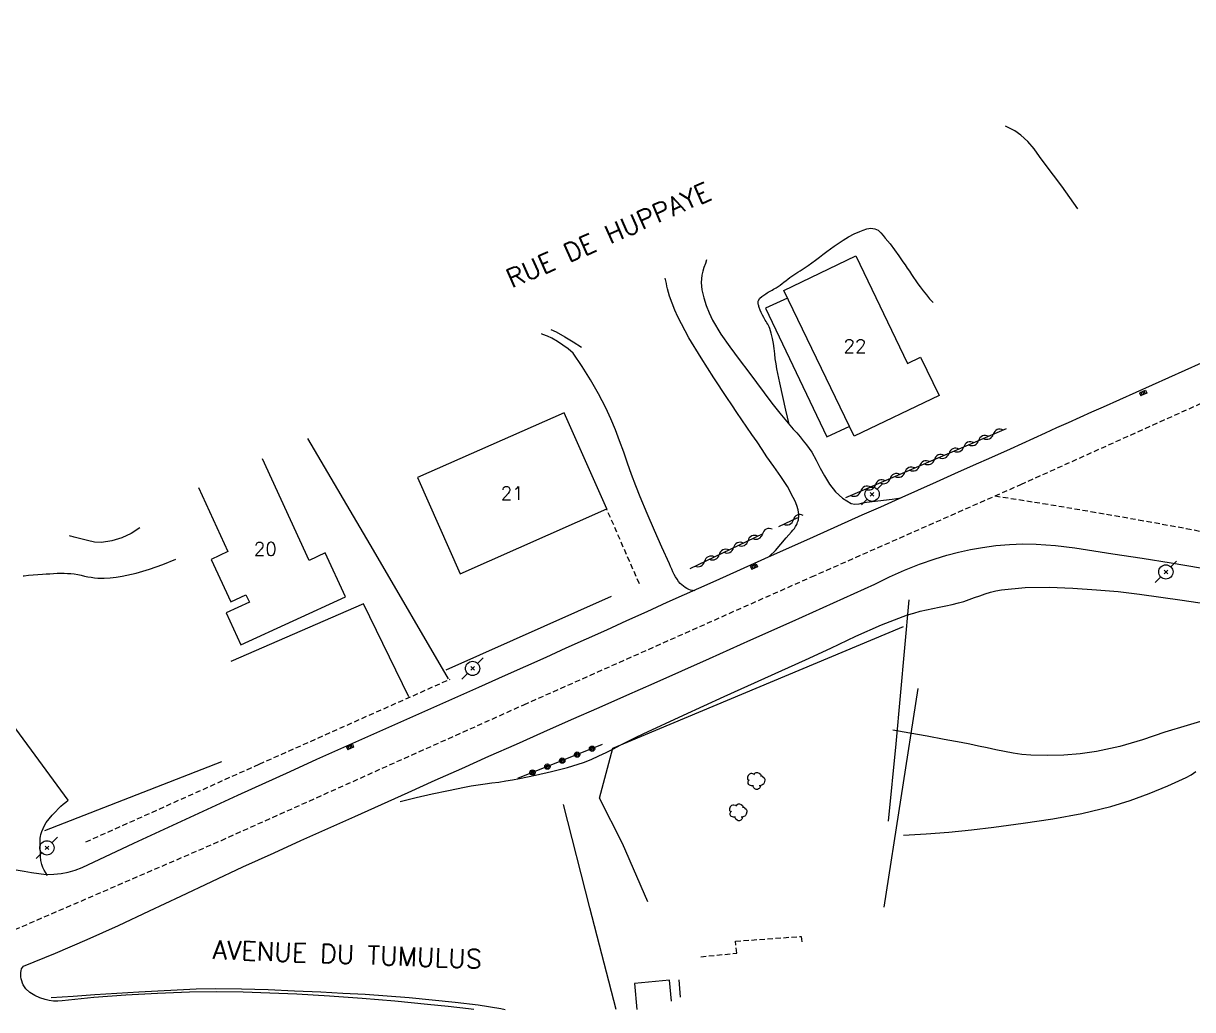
# Model space of a CAD drawing. Header units: millimetres. Extents: x 182998 to 184000, y 151998 to 153001.
# Drawn here: x 183710.3 to 183819.6, y 152000 to 152092.3 of the extents above; entities that cross this region are included whole.
import ezdxf
from ezdxf.enums import TextEntityAlignment as Align

# ---------------------------------------------------------------- set-up
doc = ezdxf.new("R2010")
doc.units = ezdxf.units.MM
doc.linetypes.add('DASHED', pattern=[0.75, 0.5, -0.25])
doc.layers.get('0').update_dxf_attribs({"linetype": 'CONTINUOUS'})
for name, color, linetype in [('W0001', 6, 'DASHED'), ('W0008', 7, 'CONTINUOUS'), ('W0017', 7, 'CONTINUOUS'), ('W0101', 7, 'CONTINUOUS'), ('W0104', 1, 'CONTINUOUS'), ('W0112', 1, 'DASHED'), ('W0211', 2, 'CONTINUOUS'), ('W0214', 2, 'CONTINUOUS'), ('W0300', 7, 'CONTINUOUS'), ('W0303', 7, 'CONTINUOUS'), ('W0310', 3, 'CONTINUOUS'), ('W0323', 7, 'CONTINUOUS'), ('W0330', 7, 'CONTINUOUS'), ('W0401', 7, 'CONTINUOUS'), ('W0473', 7, 'CONTINUOUS'), ('W0989', 7, 'CONTINUOUS'), ('W0991', 7, 'CONTINUOUS')]:
    doc.layers.add(name, color=color, linetype=linetype)
doc.styles.get("Standard").update_dxf_attribs({"font": 'romans.shx', "width": 0.85})

# ---------------------------------------------------------------- blocks, each defined once
blk = doc.blocks.new('T473')
for p, q in [((-0.166667, 0.166667), (0.166667, -0.166667)), ((-0.166667, -0.166667), (0.166667, 0.166667)), ((0.500001, 0.500001), (1.000002, 1.000002)), ((-1.000002, -1.000002), (-0.500001, -0.500001))]:
    blk.add_line(p, q)
blk.add_ellipse((0, 0), major_axis=(0.471405, 0.471405), ratio=1, start_param=5.4977871438, end_param=11.780972451)
blk = doc.blocks.new('T401')
for p, q in [((-0.3, 0.3), (0, 0.3)), ((-0.3, -0.25), (-0.3, 0.3)), ((-0.3, 0.15), (0, 0.15)), ((-0.3, 0), (0, 0)), ((0, 0.3), (0, -0.25)), ((-0.3, -0.15), (0, -0.15)), ((-0.3, -0.25), (-0.3, -0.3)), ((-0.3, -0.3), (0, -0.3)), ((0, -0.3), (0, -0.25))]:
    blk.add_line(p, q)
blk = doc.blocks.new('T300')
for p, q in [((-0.8, 0.51), (-0.86, 0.34)), ((-0.86, 0.34), (-0.86, 0.17)), ((-0.86, 0.17), (-0.74, 0.06)), ((-0.69, 0.63), (-0.8, 0.51)), ((-0.8, -0.06), (-0.74, 0.06)), ((-0.74, 0.06), (-0.69, 0.11)), ((-0.57, 0.69), (-0.69, 0.63)), ((-0.46, 0.69), (-0.57, 0.69)), ((-0.29, 0.63), (-0.46, 0.69)), ((-0.29, 0.63), (-0.17, 0.74)), ((-0.23, 0.57), (-0.29, 0.63)), ((-0.17, 0.74), (-0.06, 0.8)), ((-0.06, 0.8), (0.06, 0.8)), ((0.06, 0.8), (0.23, 0.74)), ((0.23, 0.74), (0.34, 0.63)), ((0.34, 0.63), (0.4, 0.51)), ((0.46, 0.46), (0.34, 0.46)), ((0.4, 0.51), (0.4, 0.46)), ((0.57, 0.4), (0.46, 0.46)), ((0.57, 0.4), (0.69, 0.29)), ((0.69, 0.29), (0.74, 0.17)), ((0.74, 0.06), (0.69, -0.17)), ((0.74, 0.17), (0.74, 0.06)), ((-0.8, -0.17), (-0.8, -0.06)), ((-0.8, -0.23), (-0.8, -0.17)), ((-0.74, -0.34), (-0.8, -0.23)), ((-0.69, -0.4), (-0.74, -0.34)), ((-0.51, -0.46), (-0.69, -0.4)), ((-0.4, -0.46), (-0.51, -0.46)), ((-0.4, -0.46), (-0.34, -0.46)), ((-0.34, -0.46), (-0.34, -0.4)), ((-0.34, -0.51), (-0.34, -0.46)), ((-0.29, -0.63), (-0.34, -0.51)), ((-0.17, -0.74), (-0.29, -0.63)), ((-0.06, -0.8), (-0.17, -0.74)), ((0.06, -0.8), (-0.06, -0.8)), ((0.17, -0.74), (0.06, -0.8)), ((0.23, -0.69), (0.17, -0.74)), ((0.29, -0.46), (0.23, -0.46)), ((0.29, -0.63), (0.23, -0.69)), ((0.46, -0.4), (0.29, -0.46)), ((0.34, -0.51), (0.29, -0.63)), ((0.34, -0.51), (0.34, -0.46)), ((0.57, -0.34), (0.46, -0.4)), ((0.63, -0.29), (0.57, -0.34)), ((0.69, -0.17), (0.63, -0.29))]:
    blk.add_line(p, q)
blk = doc.blocks.new('t310o')
at = {"color": 0, "linetype": 'Continuous'}
for centre, start, end in [((-0.5, 0.38), 216.8699, 323.1304), ((0.5, -0.37), 36.8699, 143.1303)]:
    blk.add_arc(centre, 0.625, start, end, dxfattribs=at)
blk = doc.blocks.new('t323o')
at = {"color": 0, "linetype": 'Continuous'}
for radius in [0.25, 0.15]:
    blk.add_circle((0, 0), radius, dxfattribs=at)

msp = doc.modelspace()

# ---------------------------------------------------------------- linework, layer by layer
at = {"layer": 'W0001'}
for points in [[(183801.17, 152048.06), (183803.59, 152049.13), (183825.55, 152059.02), (183847.56, 152068.79), (183874.67, 152080.72), (183901.75, 152092.26)], [(183706.74, 152006.29), (183728.81, 152015.83), (183757.11, 152028.52), (183784, 152040.48), (183801.17, 152048.06)], [(183801.17, 152048.06), (183805.65, 152047.35), (183810.13, 152046.6), (183814.6, 152045.82), (183819.06, 152045.01), (183822.15, 152044.41)]]:
    msp.add_lwpolyline(points, dxfattribs=at)
at = {"layer": 'W0008'}
for points in [[(183715.78, 152013.31), (183720.64, 152015.58), (183725.5, 152017.83), (183730.36, 152020.07), (183735.24, 152022.29), (183737.75, 152023.43), (183740.27, 152024.55), (183742.79, 152025.68), (183745.31, 152026.79), (183747.83, 152027.91), (183750.36, 152029.03), (183752.88, 152030.15), (183755.39, 152031.28), (183757.29, 152032.13), (183759.18, 152032.98), (183761.07, 152033.83), (183762.96, 152034.68), (183764.85, 152035.54), (183766.74, 152036.39), (183768.63, 152037.25), (183770.52, 152038.1), (183775.08, 152040.14), (183779.63, 152042.19), (183784.19, 152044.23), (183788.74, 152046.27), (183790.48, 152047.04), (183792.21, 152047.82), (183793.94, 152048.59), (183795.68, 152049.37), (183797.41, 152050.14), (183799.15, 152050.92), (183800.88, 152051.69), (183802.61, 152052.47), (183803.7, 152052.96), (183804.79, 152053.45), (183805.88, 152053.95), (183806.96, 152054.44), (183808.05, 152054.93), (183809.14, 152055.42), (183810.23, 152055.91), (183811.31, 152056.4), (183815.9, 152058.46), (183820.48, 152060.51)], [(183789.92, 152039.81), (183791.3, 152040.49), (183792.7, 152041.1), (183794.12, 152041.67), (183795.57, 152042.17), (183796.66, 152042.5), (183797.76, 152042.8), (183798.88, 152043.04), (183800, 152043.24), (183801.25, 152043.4), (183802.51, 152043.5), (183803.77, 152043.56), (183805.03, 152043.55), (183806.83, 152043.42), (183808.62, 152043.2), (183810.41, 152042.92), (183812.19, 152042.65), (183814.92, 152042.23), (183817.65, 152041.79), (183820.38, 152041.32)], [(183710.31, 152004.07), (183713.3, 152005.27), (183716.25, 152006.55), (183719.19, 152007.87), (183722.1, 152009.23), (183725.01, 152010.61), (183727.91, 152011.99), (183730.82, 152013.35), (183733.75, 152014.68), (183736.26, 152015.81), (183738.77, 152016.93), (183741.28, 152018.06), (183743.79, 152019.19), (183746.29, 152020.32), (183748.8, 152021.45), (183751.31, 152022.57), (183753.82, 152023.7), (183756.4, 152024.84), (183758.98, 152025.99), (183761.56, 152027.13), (183764.14, 152028.27), (183766.72, 152029.41), (183769.3, 152030.55), (183771.88, 152031.7), (183774.46, 152032.85), (183778.33, 152034.58), (183782.19, 152036.32), (183786.06, 152038.06), (183789.92, 152039.81)], [(183709.63, 152013.07), (183710.37, 152012.94), (183711.05, 152012.83), (183711.74, 152012.72), (183712.44, 152012.65), (183713.14, 152012.66), (183713.82, 152012.74), (183714.49, 152012.87), (183715.15, 152013.06), (183715.78, 152013.31)], [(183713.93, 152000.81), (183713.53, 152000.79), (183713.12, 152000.8), (183712.72, 152000.86), (183712.33, 152000.95), (183711.84, 152001.11), (183711.36, 152001.31), (183710.9, 152001.59), (183710.51, 152001.96), (183710.39, 152002.13), (183710.29, 152002.31), (183710.2, 152002.49), (183710.14, 152002.68), (183710.09, 152002.88), (183710.07, 152003.08), (183710.05, 152003.28), (183710.06, 152003.48), (183710.08, 152003.64), (183710.13, 152003.8), (183710.21, 152003.94), (183710.31, 152004.07)], [(183752.41, 152000), (183751.93, 152000.07), (183750.01, 152000.28), (183748.1, 152000.48), (183745.04, 152000.79), (183741.98, 152001.05), (183738.92, 152001.26), (183735.86, 152001.43), (183733.35, 152001.54), (183730.85, 152001.62), (183728.34, 152001.66), (183725.83, 152001.63), (183722.85, 152001.52), (183719.87, 152001.35), (183716.9, 152001.12), (183713.93, 152000.81)]]:
    msp.add_lwpolyline(points, dxfattribs=at)
at = {"layer": 'W0017'}
for points in [[(183774.2, 152070.14), (183774.2, 152070.13), (183774.08, 152069.78), (183773.95, 152069.43), (183773.83, 152069.07), (183773.75, 152068.7), (183773.71, 152068.36), (183773.7, 152068.01), (183773.71, 152067.67), (183773.75, 152067.32), (183773.92, 152066.58), (183774.15, 152065.86), (183774.44, 152065.17), (183774.76, 152064.49), (183775.51, 152063.2), (183776.36, 152061.99), (183777.25, 152060.81), (183778.13, 152059.63), (183778.85, 152058.66), (183779.57, 152057.69), (183780.3, 152056.73), (183781.05, 152055.78), (183781.36, 152055.41), (183781.67, 152055.04), (183781.98, 152054.67), (183782.3, 152054.31), (183782.62, 152053.95), (183782.93, 152053.58), (183783.24, 152053.21), (183783.55, 152052.84), (183784.04, 152052.15), (183784.45, 152051.41), (183784.83, 152050.66), (183785.22, 152049.92), (183785.68, 152049.16), (183786.24, 152048.45), (183786.91, 152047.83), (183787.71, 152047.36), (183788.07, 152047.28), (183788.45, 152047.32), (183788.81, 152047.41), (183789.14, 152047.48), (183789.95, 152047.56), (183790.75, 152047.65), (183791.56, 152047.76), (183792.37, 152047.87)], [(183780.08, 152042.43), (183780.64, 152042.95), (183781.15, 152043.53), (183781.63, 152044.12), (183782.12, 152044.7), (183782.26, 152044.85), (183782.4, 152045.01), (183782.52, 152045.18), (183782.62, 152045.37), (183782.67, 152045.48), (183782.71, 152045.6), (183782.75, 152045.71), (183782.78, 152045.83), (183782.8, 152045.95), (183782.82, 152046.08), (183782.82, 152046.2), (183782.82, 152046.32), (183782.76, 152046.75), (183782.63, 152047.16), (183782.47, 152047.55), (183782.29, 152047.92), (183781.75, 152048.92), (183781.13, 152049.86), (183780.48, 152050.79), (183779.84, 152051.71), (183779.38, 152052.41), (183778.91, 152053.11), (183778.43, 152053.8), (183777.95, 152054.49), (183777.48, 152055.18), (183777.01, 152055.87), (183776.54, 152056.57), (183776.08, 152057.27), (183774.88, 152059.11), (183773.68, 152060.96), (183772.54, 152062.84), (183771.51, 152064.8), (183771.22, 152065.43), (183770.96, 152066.07), (183770.73, 152066.73), (183770.55, 152067.41), (183770.49, 152067.66), (183770.43, 152067.92), (183770.38, 152068.17), (183770.33, 152068.41)], [(183761.71, 152061.4), (183761.25, 152061.8), (183760.76, 152062.17), (183760.25, 152062.5), (183759.72, 152062.8), (183759.31, 152063), (183758.89, 152063.16), (183758.74, 152063.21)], [(183773.08, 152039.19), (183772.89, 152039.21), (183772.7, 152039.25), (183772.52, 152039.31), (183772.35, 152039.39), (183772.18, 152039.49), (183772.02, 152039.6), (183771.87, 152039.73), (183771.73, 152039.87), (183771.57, 152040.06), (183771.43, 152040.27), (183771.29, 152040.49), (183771.17, 152040.71), (183771.05, 152040.95), (183770.93, 152041.2), (183770.83, 152041.44), (183770.72, 152041.69), (183770.02, 152043.26), (183769.32, 152044.82), (183768.64, 152046.4), (183767.97, 152047.98), (183767.56, 152049.01), (183767.18, 152050.06), (183766.81, 152051.11), (183766.44, 152052.16), (183766.06, 152053.21), (183765.67, 152054.25), (183765.24, 152055.28), (183764.77, 152056.29), (183764.09, 152057.61), (183763.35, 152058.91), (183762.56, 152060.17), (183761.71, 152061.4)], [(183746.35, 152029.25), (183742.12, 152037.96), (183729.71, 152032.57)], [(183714.49, 152019.59), (183706.8, 152030.01)], [(183712.56, 152012.55), (183712.39, 152012.79), (183712.24, 152013.04), (183712.12, 152013.31), (183712.02, 152013.59), (183711.94, 152013.95), (183711.9, 152014.32), (183711.89, 152014.68), (183711.88, 152015.05), (183711.88, 152015.21), (183711.87, 152015.38), (183711.87, 152015.54), (183711.87, 152015.71), (183711.87, 152015.87), (183711.88, 152016.04), (183711.91, 152016.2), (183711.94, 152016.37), (183712.03, 152016.66), (183712.14, 152016.95), (183712.28, 152017.22), (183712.44, 152017.49), (183712.7, 152017.85), (183712.98, 152018.18), (183713.29, 152018.5), (183713.59, 152018.81), (183713.81, 152019.02), (183714.03, 152019.22), (183714.26, 152019.41), (183714.49, 152019.59)]]:
    msp.add_lwpolyline(points, dxfattribs=at)
at = {"layer": 'W0101'}
for points in [[(183788.15, 152070.51), (183792.98, 152060.45), (183794.21, 152061.04), (183795.94, 152057.45), (183788, 152053.63), (183781.43, 152067.28), (183788.15, 152070.51)], [(183751.15, 152040.76), (183764.85, 152046.83), (183760.86, 152055.84), (183747.16, 152049.78), (183751.15, 152040.76)]]:
    msp.add_lwpolyline(points, close=True, dxfattribs=at)
msp.add_lwpolyline([(183726.67, 152048.85), (183729.43, 152042.84), (183727.87, 152042.12), (183729.69, 152038.15), (183731.11, 152038.81), (183731.43, 152038.12), (183729.26, 152037.12), (183730.64, 152034.12), (183740.42, 152038.61), (183738.53, 152042.72), (183737.01, 152042.02), (183732.65, 152051.52)], dxfattribs=at)
at = {"layer": 'W0104'}
for points in [[(183781.75, 152066.56), (183779.7, 152065.61), (183785.43, 152053.57), (183787.59, 152054.58)], [(183770.9, 152000.79), (183770.72, 152002.75), (183767.44, 152002.44)], [(183767.44, 152002.44), (183767.66, 152000)]]:
    msp.add_lwpolyline(points, dxfattribs=at)
at = {"layer": 'W0112'}
for points in [[(183767.91, 152039.84), (183764.85, 152046.83)], [(183716.15, 152015.69), (183732.35, 152022.96), (183750.2, 152030.91)], [(183773.67, 152004.94), (183777.01, 152005.28), (183776.9, 152006.4), (183783.05, 152006.85), (183783.1, 152006.18)]]:
    msp.add_lwpolyline(points, dxfattribs=at)
at = {"layer": 'W0211'}
for points in [[(183781.91, 152054.77), (183781.6, 152056.06), (183781.31, 152057.35), (183781.04, 152058.64), (183780.77, 152059.94), (183780.69, 152060.41), (183780.62, 152060.89), (183780.56, 152061.36), (183780.5, 152061.84), (183780.44, 152062.32), (183780.35, 152062.79), (183780.24, 152063.27), (183780.1, 152063.73), (183780.04, 152063.86), (183779.98, 152063.99), (183779.91, 152064.12), (183779.83, 152064.24), (183779.75, 152064.37), (183779.68, 152064.49), (183779.6, 152064.61), (183779.54, 152064.74), (183779.42, 152064.97), (183779.3, 152065.2), (183779.19, 152065.44), (183779.11, 152065.69), (183779.09, 152065.77), (183779.07, 152065.85), (183779.05, 152065.93), (183779.03, 152066), (183779.02, 152066.09), (183779.02, 152066.17), (183779.03, 152066.26), (183779.06, 152066.34), (183779.18, 152066.54), (183779.36, 152066.71), (183779.55, 152066.83), (183779.73, 152066.96), (183779.85, 152067.04), (183779.96, 152067.11), (183780.08, 152067.18), (183780.21, 152067.24), (183780.33, 152067.31), (183780.45, 152067.38), (183780.57, 152067.45), (183780.69, 152067.52), (183780.88, 152067.65), (183781.06, 152067.78), (183781.25, 152067.92), (183781.43, 152068.06), (183781.62, 152068.2), (183781.8, 152068.34), (183781.99, 152068.48), (183782.17, 152068.61), (183782.36, 152068.74), (183782.55, 152068.86), (183782.74, 152068.98), (183782.93, 152069.1), (183783.12, 152069.22), (183783.31, 152069.35), (183783.5, 152069.47), (183783.69, 152069.6), (183784.05, 152069.85), (183784.39, 152070.11), (183784.74, 152070.38), (183785.08, 152070.65), (183785.43, 152070.91), (183785.78, 152071.18), (183786.13, 152071.43), (183786.5, 152071.67), (183786.98, 152071.99), (183787.47, 152072.29), (183787.98, 152072.57), (183788.52, 152072.8), (183788.84, 152072.92), (183789.18, 152073.03), (183789.55, 152073.09), (183789.92, 152073.05), (183790.23, 152072.9), (183790.49, 152072.66), (183790.7, 152072.4), (183790.9, 152072.15), (183791.35, 152071.63), (183791.77, 152071.08), (183792.16, 152070.52), (183792.56, 152069.96), (183792.77, 152069.67), (183792.96, 152069.37), (183793.16, 152069.08), (183793.35, 152068.78), (183793.55, 152068.48), (183793.75, 152068.18), (183793.95, 152067.89), (183794.16, 152067.6), (183794.45, 152067.23), (183794.75, 152066.86), (183795.05, 152066.5), (183795.37, 152066.14)], [(183759.64, 152063.62), (183760.13, 152063.39), (183760.94, 152062.95), (183761.73, 152062.47), (183762.49, 152061.96)], [(183710.28, 152040.58), (183710.36, 152040.59), (183710.79, 152040.65), (183711.22, 152040.68), (183711.65, 152040.71), (183712.08, 152040.73), (183712.42, 152040.76), (183712.76, 152040.78), (183713.11, 152040.81), (183713.45, 152040.82), (183713.78, 152040.82), (183714.1, 152040.82), (183714.42, 152040.81), (183714.74, 152040.79), (183715.06, 152040.75), (183715.38, 152040.7), (183715.69, 152040.63), (183716, 152040.56), (183716.32, 152040.5), (183716.63, 152040.44), (183716.95, 152040.39), (183717.27, 152040.37), (183717.84, 152040.36), (183718.41, 152040.39), (183718.98, 152040.45), (183719.54, 152040.54), (183720.83, 152040.83), (183722.09, 152041.19), (183723.33, 152041.63), (183724.54, 152042.14)], [(183745.54, 152019.46), (183747.03, 152019.83), (183748.53, 152020.18), (183750.04, 152020.5), (183751.55, 152020.8), (183752.19, 152020.92), (183752.83, 152021.02), (183753.47, 152021.11), (183754.12, 152021.2), (183754.76, 152021.29), (183755.41, 152021.39), (183756.05, 152021.5), (183756.69, 152021.62), (183758.19, 152021.93), (183759.7, 152022.27), (183761.19, 152022.66), (183762.67, 152023.13), (183763.39, 152023.41), (183764.1, 152023.73), (183764.8, 152024.06), (183765.49, 152024.41), (183766.18, 152024.76), (183766.86, 152025.12), (183767.55, 152025.47), (183768.25, 152025.8), (183772.04, 152027.55), (183775.83, 152029.28), (183779.63, 152031), (183783.44, 152032.71), (183785.8, 152033.8), (183788.15, 152034.93), (183790.54, 152036), (183792.98, 152036.92), (183793.57, 152037.1), (183794.16, 152037.26), (183794.76, 152037.39), (183795.36, 152037.52), (183795.96, 152037.64), (183796.56, 152037.76), (183797.16, 152037.89), (183797.76, 152038.04), (183798.26, 152038.19), (183798.76, 152038.36), (183799.25, 152038.54), (183799.74, 152038.72), (183800.24, 152038.89), (183800.74, 152039.05), (183801.25, 152039.18), (183801.77, 152039.28), (183804, 152039.5), (183806.23, 152039.51), (183808.46, 152039.41), (183810.67, 152039.28), (183812.68, 152039.11), (183814.68, 152038.86), (183816.68, 152038.58), (183818.67, 152038.3), (183820.99, 152037.97)], [(183792.62, 152016.31), (183794.74, 152016.44), (183796.85, 152016.6), (183798.96, 152016.81), (183801.07, 152017.07), (183803.81, 152017.44), (183806.56, 152017.85), (183809.29, 152018.36), (183811.99, 152019.01), (183813.8, 152019.56), (183815.57, 152020.21), (183817.32, 152020.93), (183819.04, 152021.71), (183819.51, 152021.96), (183819.95, 152022.26)], [(183712.89, 152001.12), (183714.94, 152001.27), (183716.99, 152001.41), (183719.04, 152001.54), (183721.09, 152001.66), (183722.88, 152001.76), (183724.67, 152001.85), (183726.46, 152001.93), (183728.25, 152001.97), (183730.71, 152001.95), (183733.18, 152001.88), (183735.64, 152001.77), (183738.1, 152001.66), (183740.17, 152001.55), (183742.25, 152001.44), (183744.32, 152001.3), (183746.38, 152001.12), (183748.53, 152000.92), (183750.68, 152000.7), (183752.82, 152000.44), (183754.95, 152000.09), (183755.37, 152000)]]:
    msp.add_lwpolyline(points, dxfattribs=at)
at = {"layer": 'W0214'}
for points in [[(183808.9, 152074.9), (183808.17, 152075.97), (183807.42, 152077.02), (183806.65, 152078.06), (183805.87, 152079.09), (183805.34, 152079.79), (183804.82, 152080.51), (183804.24, 152081.2), (183803.59, 152081.81), (183803.02, 152082.21), (183802.41, 152082.53), (183802.14, 152082.65)], [(183721.2, 152045.06), (183720.38, 152044.54), (183719.5, 152044.13), (183718.57, 152043.86), (183717.61, 152043.71), (183716.95, 152043.73), (183716.3, 152043.87), (183715.67, 152044.05), (183715.05, 152044.21), (183714.94, 152044.24), (183714.83, 152044.27), (183714.71, 152044.3), (183714.6, 152044.33)], [(183821.02, 152027.14), (183819.15, 152026.59), (183817.05, 152025.94), (183814.95, 152025.25), (183812.83, 152024.62), (183810.67, 152024.15), (183809.14, 152023.93), (183807.61, 152023.8), (183806.06, 152023.76), (183804.52, 152023.81), (183803.69, 152023.88), (183802.87, 152024), (183802.06, 152024.14), (183801.24, 152024.31), (183800.44, 152024.48), (183799.63, 152024.66), (183798.82, 152024.83), (183798.01, 152024.99), (183796.41, 152025.28), (183794.81, 152025.57), (183793.21, 152025.85), (183791.61, 152026.14)]]:
    msp.add_lwpolyline(points, dxfattribs=at)
at = {"layer": 'W0300'}
for points in [[(183736.88, 152053.42), (183743.01, 152042.98), (183750.03, 152030.94)], [(183749.84, 152031.78), (183765.3, 152038.69)], [(183768.7, 152010.08), (183766.34, 152015.55), (183764.18, 152019.77), (183765.42, 152024.45), (183792.62, 152035.83)], [(183793.94, 152030.04), (183790.78, 152009.58)], [(183712.3, 152016.76), (183728.87, 152023.22)], [(183765.74, 152000), (183763.26, 152009.52), (183760.81, 152019.2)]]:
    msp.add_lwpolyline(points, dxfattribs=at)
at = {"layer": 'W0303'}
msp.add_lwpolyline([(183771.75, 152001.16), (183771.62, 152002.78)], dxfattribs=at)
at = {"layer": 'W0310'}
for points in [[(183787.23, 152047.9), (183802.25, 152054.35)], [(183780.94, 152045.2), (183782.74, 152046.02)], [(183772.66, 152041.27), (183779.48, 152044.53)]]:
    msp.add_lwpolyline(points, dxfattribs=at)
at = {"layer": 'W0323'}
msp.add_lwpolyline([(183764.43, 152024.79), (183756.52, 152021.62)], dxfattribs=at)
at = {"layer": 'W0330'}
msp.add_lwpolyline([(183793.1, 152038.32), (183791.89, 152024.85), (183791.16, 152017.63)], dxfattribs=at)

# ---------------------------------------------------------------- block references
at = {"layer": 'W0300'}
for p in [(183778.89, 152021.39), (183777.21, 152018.45)]:
    msp.add_blockref('T300', p, dxfattribs=at)
at = {"layer": 'W0310'}
for p, rotation in [((183801.01, 152053.82), 23.26613672934073), ((183798.25, 152052.64), 23.26613672934073), ((183799.63, 152053.23), 23.26613672934073), ((183795.5, 152051.45), 23.26613672934073), ((183796.87, 152052.04), 23.26613672934073), ((183792.74, 152050.27), 23.26613672934073), ((183794.12, 152050.86), 23.26613672934073), ((183789.98, 152049.08), 23.26613672934073), ((183791.36, 152049.67), 23.26613672934073), ((183788.61, 152048.49), 23.26613672934073), ((183782.31, 152045.82), 24.37940345234943), ((183779.43, 152044.5), 25.52118625153524), ((183778.07, 152043.86), 25.52118625153524), ((183775.37, 152042.56), 25.52118625153524), ((183776.72, 152043.21), 25.52118625153524), ((183774.01, 152041.92), 25.52118625153524)]:
    msp.add_blockref('t310o', p, dxfattribs=dict(at, rotation=rotation))
at = {"layer": 'W0323', "rotation": 201.8393832100607}
for p in [(183763.48, 152024.41), (183760.69, 152023.29), (183762.09, 152023.85), (183757.91, 152022.18), (183759.3, 152022.73)]:
    msp.add_blockref('t323o', p, dxfattribs=at)
at = {"layer": 'W0401'}
for p, rotation in [((183815.08, 152057.55), 294.1437121737089), ((183778.69, 152041.3), 294.1497295703677), ((183740.91, 152024.42), 294.0338827318551)]:
    msp.add_blockref('T401', p, dxfattribs=dict(at, rotation=rotation))
at = {"layer": 'W0473'}
for p in [(183789.67, 152048.21), (183817.15, 152040.94), (183752.31, 152031.92), (183712.5, 152015.13)]:
    msp.add_blockref('T473', p, dxfattribs=at)

# ---------------------------------------------------------------- texts
at = {"layer": 'W0989'}
for s, rotation, p in [('RUE DE HUPPAYE  ', 24.0606, (183766.12, 152072.96)), ('AVENUE DU TUMULUS  ', 357.949, (183741.78, 152005.13))]:
    msp.add_text(s, height=1.75, rotation=rotation, dxfattribs=at).set_placement(p, align=Align.MIDDLE_CENTER)
at = {"layer": 'W0991'}
for s, p in [('22', (183788.07, 152062.07)), ('21', (183756.01, 152048.3)), ('20', (183732.92, 152043.09))]:
    msp.add_text(s, height=1.25, dxfattribs=at).set_placement(p, align=Align.MIDDLE_CENTER)

doc.saveas('drawing.dxf')
